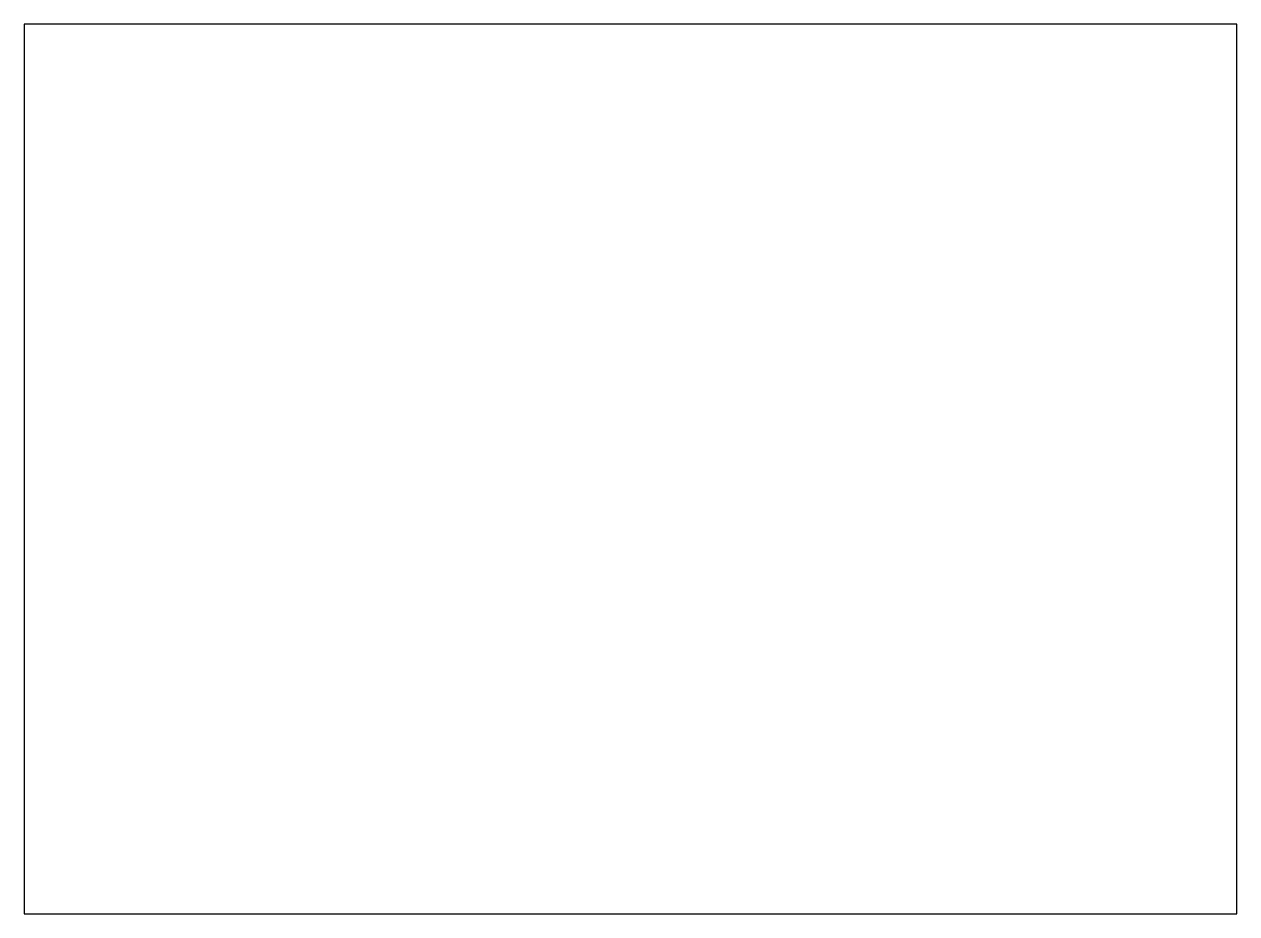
# Model space of a CAD drawing. Extents: x 156 to 474, y -466 to -233.
import ezdxf

# ---------------------------------------------------------------- set-up
doc = ezdxf.new("R2010")
doc.units = 0
doc.layers.add('LAYER_1', color=7, linetype='CONTINUOUS')

msp = doc.modelspace()

# ---------------------------------------------------------------- linework, layer by layer
at = {"layer": 'LAYER_1'}
msp.add_open_spline([(155.5, -466.5), (155.5, -431.08), (155.5, -395.67), (155.5, -360.25), (155.5, -343.58), (155.5, -326.92), (155.5, -310.25), (155.5, -299.83), (155.5, -289.42), (155.5, -279), (155.5, -263.58), (155.5, -248.17), (155.5, -232.75), (170.08, -232.75), (184.67, -232.75), (199.25, -232.75), (215.08, -232.75), (230.92, -232.75), (246.75, -232.75), (264.25, -232.75), (281.75, -232.75), (299.25, -232.75), (357.58, -232.75), (415.92, -232.75), (474.25, -232.75), (474.25, -248.17), (474.25, -263.58), (474.25, -279), (474.25, -289.42), (474.25, -299.83), (474.25, -310.25), (474.25, -326.92), (474.25, -343.58), (474.25, -360.25), (474.25, -395.67), (474.25, -431.08), (474.25, -466.5), (415.92, -466.5), (357.58, -466.5), (299.25, -466.5), (281.75, -466.5), (264.25, -466.5), (246.75, -466.5), (230.92, -466.5), (215.08, -466.5), (199.25, -466.5), (184.67, -466.5), (170.08, -466.5), (155.5, -466.5)], degree=3, knots=[0, 0, 0, 0, 1, 1, 1, 2, 2, 2, 3, 3, 3, 4, 4, 4, 5, 5, 5, 6, 6, 6, 7, 7, 7, 8, 8, 8, 9, 9, 9, 10, 10, 10, 11, 11, 11, 12, 12, 12, 13, 13, 13, 14, 14, 14, 15, 15, 15, 16, 16, 16, 16], dxfattribs=at)

doc.saveas('drawing.dxf')
